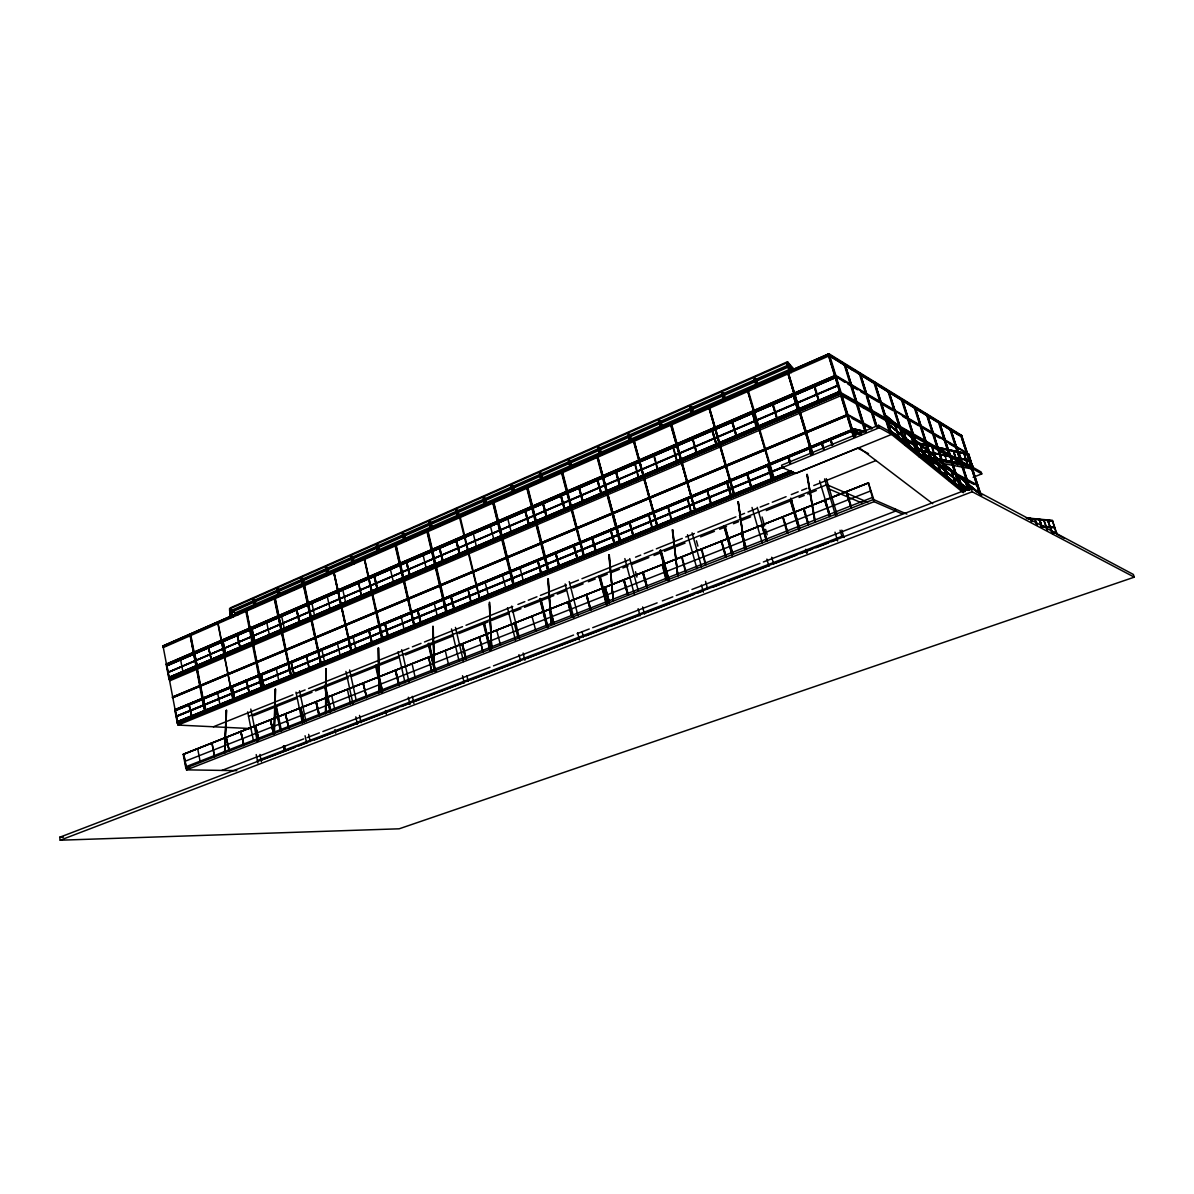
<?xml version="1.0" encoding="UTF-8"?>
<svg xmlns="http://www.w3.org/2000/svg" width="1194" height="1194" viewBox="0 0 1194 1194"><rect width="100%" height="100%" fill="white"/><g stroke="black" fill="none" stroke-linecap="round" stroke-linejoin="round"><path stroke-width="1.5" d="M326.246 668.715L325.634 713.564L326.037 668.595M326.753 575.568L326.843 567.881L326.544 575.448M326.992 575.463L327.052 568.016M325.783 668.7L325.634 713.564M275.142 689.251L274.008 733.549L275.59 689.266M277.486 596.94L277.903 589.448L277.695 597.06M275.381 689.147L274.471 733.564M277.933 596.955L278.112 589.582M226.173 710.37L224.606 753.056L226.621 710.385M230.143 615.955L230.606 610.313L230.352 616.074M224.606 753.056L226.412 710.281M230.576 615.985L230.815 610.433M230.099 607.97L787.473 361.767L794.756 370.036M787.309 362.678L789.1 365.722L231.502 611.268L229.979 611.059L229.547 608.925L787.309 362.678L788.368 363.274L791.085 372.677M230.561 609.925L232.024 617.194L230.576 609.806L229.547 610.253L231.009 617.522M380.005 552.3L378.394 545.195L377.513 545.001L376.379 545.509L377.991 552.613M572.299 467.555L569.687 460.257L568.389 460.824L570.225 467.869M789.264 371.364L787.144 364.349L788.622 363.692L791.368 371.08M789.264 364.066L787.144 364.349M789.801 371.916C788.936 362.767 786.174 361.215 789.906 371.722M229.979 611.059L788.04 365.125M788.353 367.08L232.875 611.522L237.531 614.253M232.084 611.029L235.203 612.91L790.174 369.17M961.797 436.019L829.278 354.648L162.877 646.82L162.802 645.999L828.457 353.961L854.426 436.84M162.742 646.088L829.009 353.797L961.558 435.303L980.558 493.435M854.77 437.019L829.323 354.334L162.906 646.611L163.294 645.85M247.77 609.776L252.889 607.537M280.187 595.567L285.291 593.314M292.127 590.329L295.53 588.836M307.47 583.597L312.589 581.359M316.007 579.866L322.828 576.866M348.424 565.658L353.543 563.404M435.437 527.509L440.541 525.27M447.377 522.271L450.78 520.778M462.72 515.539L467.839 513.301M503.674 497.599L508.793 495.361M530.972 485.63L536.091 483.391M590.672 459.451L595.791 457.212M602.627 454.227L606.03 452.72M617.97 447.496L623.089 445.243M745.922 391.408L751.041 389.154M163.309 647.536L829.158 355.842L961.692 436.989M864.74 431.004L844.068 364.274L844.904 363.916L865.919 430.825M845.233 364.11L844.068 364.274M966.841 454.048L967.558 453.765L835.904 376.2L166.309 664.954L166.235 664.148L835.636 375.334L967.334 453.048L966.603 453.332M166.354 664.759L601.313 477.421M168.936 678.804L840.979 392.677L841.248 393.542L169.07 679.535L166.429 665.745L835.934 377.229M864.784 391.169L859.322 373.632L860.143 373.274L876.874 426.079M860.456 373.468L859.322 373.632M840.83 393.124L169.563 679.386L166.847 665.521M169.115 679.341L841.039 393.244L169.458 678.774M169.638 680.878L841.352 395.468L972.304 469.6M889.873 433.437L873.918 382.587L874.724 382.229L891.545 434.437L963.379 492.734M875.038 382.423L873.918 382.587M898.978 426.243L887.903 391.154L888.694 390.826L906.156 445.362M888.993 391.005L887.903 391.154M172.414 697.132L847.695 414.482L872.083 427.75M872.351 428.601L847.964 415.363L172.548 697.863L172.473 697.057L847.143 414.661M920.768 457.183L902.097 399.05L901.306 399.378L906.888 416.945M901.589 399.542L902.365 399.229M792.891 472.317L177.443 723.698L174.757 709.714L852.247 429.676M854.994 435.661L853.516 428.825L866.098 431.571M981.602 494.988L885.515 415.93M174.921 709.952L851.874 429.915M865.68 431.75L853.053 429.004L855.695 435.541M977.02 491.973L886.038 415.706L891.142 432.004M174.846 710.027L852.426 429.84L860.62 434.153M174.996 710.758L852.695 430.721L859.247 434.153M930.454 458.317L914.171 407.273L914.947 406.945L934.872 468.705M915.216 407.109L914.171 407.273M860.441 430.81L861.546 434.347M878.59 425.303L781.592 465.227L782.294 467.6L795.905 473.406L891.545 434.437L879.336 427.721L878.59 425.303L890.799 432.064L964.125 491.734M783.488 466.615L176.19 716.236L781.951 467.406M967.349 489.316L887.948 423.78L968.244 489.271M781.891 467.764L176.264 716.609L783.801 467.138M782.294 467.6L879.336 427.721M888.067 424.198L969.2 490.346M894.172 423.154L899.425 439.377L894.351 423.258M943.663 463.615L948.2 479.048L927.29 414.527L926.529 414.84L936.723 446.631M790.876 470.734L177.473 721.564M964.886 491.555L889.948 430.153L965.185 491.003M926.798 415.005L927.544 414.691M790.816 471.093L177.279 721.907L790.995 471.167M890.067 430.586L965.289 491.406M177.309 722.967L792.667 471.585M177.652 723.295L793.085 471.943M177.488 723.519L793.189 472.436M829.323 354.334L163.085 646.327L178.01 725.071L857.561 448.123L868.531 453.63M903.321 430.109L908.544 446.168M903.5 430.213L908.037 446.377M961.11 489.316L939.409 421.975L938.409 422.124L948.126 452.257M899.246 439.273L968.558 454.511L900.067 439.631M901.455 439.735L903.142 442.944M911.246 437.332L916.44 453.213M909.977 447.735L907.739 441.093L910.962 449.168M919.126 456.884L914.35 442.243L917.992 455.362L972.722 466.018L917.992 454.974M914.514 442.332L918.156 455.451M968.991 488.301L949.842 429.139L950.573 428.84L969.976 488.137M950.812 428.989L949.842 429.139M213.398 726.773L292.978 694.789M296.44 693.401L305.097 689.923M308.559 688.535L408.9 648.223M412.363 646.835L421.019 643.357M424.482 641.969L462.541 626.671M466.003 625.283L512.719 606.507M517.912 604.433L524.823 601.642M528.285 600.254L536.942 596.776M540.404 595.388L566.344 584.97M569.807 583.567L578.463 580.105M581.926 578.702L628.641 559.941M635.551 557.165L640.745 555.076M644.208 553.688L652.864 550.21M656.327 548.822L682.267 538.39M685.729 537.001L694.386 533.524M697.848 532.136L735.907 516.838M739.37 515.45L744.563 513.36M748.026 511.972L756.668 508.495M760.13 507.107L768.787 503.629M772.249 502.241L786.085 496.689M791.279 494.6L798.189 491.824M801.652 490.421L806.846 488.346M813.771 485.555L876.112 460.511M919.887 443.735L924.649 459.884L920.052 443.825M925.768 445.019L932.678 466.421L926.216 444.84M248.531 716.296L826.382 484.883L828.412 485.749M299.709 696.774L300.888 696.311M253.322 715.773L296.5 698.505M301.679 696.43L312.037 692.296M315.5 690.908L348.305 677.789M351.767 676.401L398.393 657.745M405.303 654.984L451.929 636.342M458.839 633.581L488.197 621.835M491.644 620.447L508.913 613.537M512.375 612.164L521.002 608.701M524.464 607.328L553.822 595.582M557.27 594.194L565.911 590.746M572.822 587.985L583.179 583.836M588.358 581.762L595.269 579M598.716 577.627L607.358 574.165M610.806 572.792L619.447 569.329M622.895 567.956L628.089 565.881M631.536 564.493L648.805 557.583M653.984 555.523L660.894 552.747M664.357 551.374L672.983 547.912M676.446 546.539L685.072 543.076M700.609 536.867L714.43 531.345M719.609 529.27L726.519 526.509M733.429 523.748L738.608 521.674M742.071 520.285L750.698 516.838M766.249 510.614L792.144 500.256M799.055 497.495L804.234 495.42M807.696 494.032L816.323 490.585M931.499 446.272L936.156 460.421M961.558 435.303L960.842 435.601L979.602 493.6M961.066 436.303L961.513 436.153M927.574 450.854L932.678 466.421M943.051 448.511L947.036 462.466M948.573 449.765L952.976 463.391M183.204 754.309L868.441 482.824L873.709 499.376L185.816 768.055L183.204 754.309L868.635 482.913L183.428 754.429M935.947 457.212L941.021 472.615M953.26 451.004L957.752 464.57L953.693 450.825M962.871 465.556L958.409 452.123L963.304 465.391M937.559 447.317L942.036 461.242M967.886 466.511L963.886 453.048L968.319 466.347M870.665 490.928L185.01 761.294M971.573 467.929L967.349 454.526M968.409 454.302L972.797 467.466M872.65 497.361L186.025 766.682M912.141 448.69L971.05 460.899L912.276 449.093M378.274 647.984L378.946 692.744L378.528 647.879M433.198 626.492L434.243 671.132L432.989 626.357M489.241 604.134L491.659 648.7L489.63 602.298M547.822 579.075L551.3 625.387L548.3 579.09M608.806 554.926L613.313 601.164L609.283 554.956M672.237 529.793L677.849 575.941L672.729 529.823M738.205 501.958L745.041 549.688L738.34 501.659M814.89 522.151L807.293 474.54M955.707 485.152L951.2 469.869L956.036 484.883M183.861 754.175L186.503 769.861L874.038 501.674L902.44 514.002M917.589 455.138L972.588 465.66M919.559 455.899L972.722 466.018M972.662 467.376L968.827 454.138L896.739 438.258M958.11 476.182L962.901 491.047M973.095 477.272L981.781 473.914L981.169 472.033L972.946 467.332L920.186 457.198M965.334 482.182L967.976 490.361M221.905 770.414L303.724 738.907M307.216 737.564L319.395 732.877M322.873 731.534L490.003 667.207M493.495 665.864L573.568 635.044M577.06 633.701L589.239 628.999M592.717 627.671L657.133 602.866M662.357 600.866L672.804 596.836M676.282 595.493L688.475 590.806M691.953 589.463L759.862 563.329M763.339 561.986L895.649 511.062L894.963 508.883M257.411 760.503L841.86 536.3L843.874 537.031M59.7 837.263L971.02 488.003L1133.36 574.448L1134.3 577.15L399.184 828.8L60.193 840.203L59.7 837.263L63.431 837.158M977.065 485.51L977.796 485.242L911.126 448.974M262.202 759.906L295.291 747.235M298.784 745.892L307.485 742.564M314.455 739.892L357.991 723.206M361.469 721.877L398.05 707.863M401.527 706.52L410.229 703.191M415.452 701.191L464.227 682.505M471.182 679.834L519.942 661.148M526.912 658.476L579.165 638.462M586.12 635.79L607.03 627.79M610.507 626.447L640.118 615.104M645.342 613.104L694.102 594.418M697.58 593.09L702.803 591.09M713.251 587.075L725.445 582.403M728.922 581.075L768.981 565.732M775.951 563.061L796.846 555.046M800.323 553.717L812.517 549.046M816.009 547.718L828.188 543.046M831.681 541.703L836.904 539.703M977.304 486.242L978.035 485.958L932.514 461.242M60.193 840.203L972.229 491.749L1134.3 577.15M1030.601 518.494L1031.661 521.688M1034.72 519.106L1036.288 523.853M1041.422 526.494L1039.541 519.3L1042.004 526.405M1043.466 519.897L1047.526 530.226M1051.78 532.345L1047.75 520.3L1052.929 533.957M1056.645 534.39L1052.362 520.39L1026.78 517.927M1041.272 526.3L1054.78 527.569L1041.422 526.688M1052.347 532.42L1056.571 532.897L1052.496 532.793M186.503 769.861L236.77 770.637M185.816 768.055L189.861 768.055M200.323 762.384L197.667 748.713M178.01 725.071L250.591 728.564M177.981 723.161L793.294 471.958M175.488 710.594L852.382 430.9M175.414 709.594L851.919 429.556M204.875 711.654L206.204 711.639L203.234 697.938L205.89 711.624M1052.884 532.658L1056.571 532.897M1052.735 532.285L1056.436 532.524M334.842 709.803L331.708 695.609M233.248 700.385L217.845 622.104M233.203 700.669L217.666 622.537M217.487 692.192L220.189 705.923M1041.81 526.554L1054.78 527.569M1041.675 526.166L1054.645 527.196M347.394 689.401L350.529 703.818M183.189 673.058L180.607 659.804M168.115 672.192L838.084 385.065M279.053 681.744L276.113 667.953M166.921 665.879L836.143 377.349L167.07 665.625M166.235 664.148L835.084 375.498M196.234 667.133L197.547 667.103L194.607 653.596L197.234 667.073M290.814 676.565L291.649 676.804L275.083 597.373L274.232 597.119L291.381 677.237L274.665 597.179M291.037 677.058L273.963 597.552L274.799 597.806M1026.93 518.33L1052.511 520.778M1026.512 518.48L1052.123 520.912L1026.377 518.077M379.02 676.729L382.543 691.296L376.558 665.222M415.378 678.326L412.034 663.655M320.649 664.371L321.499 664.625L304.38 584.523L303.53 584.269M320.873 664.879L303.246 584.702L304.097 584.956M324.828 663.058L321.738 649.088M340.424 656.685L337.26 642.656M190.1 634.626L204.607 712.087L205.726 711.878L203.622 701.072M351.111 651.939L351.961 652.178L333.768 571.314L351.394 652.282M351.32 652.446L333.439 571.15L351.529 651.984M269.65 636.253L266.769 622.671M445.272 650.626L448.735 665.446M284.59 629.895L281.65 616.253M382.423 639.745L364.319 557.926L383.08 639.477L382.364 639.88M352.961 636.163L356.096 650.446M229.547 608.925L231.084 609.149M500.495 645.073L496.719 630.253M414.005 626.238L414.855 626.507L395.99 544.345L395.139 544.076L414.557 626.969L395.557 544.166M414.199 626.775L394.856 544.524L395.707 544.807M330.38 610.403L327.275 596.597M518.106 638.193L514.256 623.298M401.094 616.268L404.378 630.731M311.903 603.224L314.888 617.164M345.962 603.776L342.797 589.911M437.586 617.014L434.064 602.627M535.912 631.223L531.987 616.283M446.884 613.044L446.183 613.447L426.691 530.554L427.392 530.196L446.75 613.343M446.481 612.985L447.332 613.253L427.84 530.375L426.989 530.091L446.631 613.641M393.751 583.433L390.408 569.404M480.048 599.612L459.929 515.927M479.839 599.985L457.75 510.196M488.644 596.164L484.913 581.597M924.484 460.003L973.558 469.242L981.781 473.914M506.047 589.06L502.256 574.433M513.584 585.567L514.45 585.851L493.629 501.525L492.779 501.241L513.763 586.254M426.482 569.493L423.124 555.12M910.858 448.556L971.05 460.899M910.724 448.153L970.931 460.541M523.644 581.866L519.793 567.18M864.456 431.616L853.486 428.81L860.829 434.526M900.485 439.467L968.797 454.004M858.934 433.571L853.083 429.004L864.023 431.795M548.285 571.404L549.136 571.687L527.629 486.63L526.763 486.316L548.449 572.09M494.167 540.688L490.45 526.3M473.302 533.673L476.839 548.24M666.58 580.165L662.566 564.553M666.118 580.344L662.118 564.732M583.762 556.911L584.612 557.21L562.374 471.391L561.523 471.078L584.299 557.688L561.896 471.197M583.881 557.508L561.21 471.555L562.061 471.869M511.569 533.285L507.778 518.823M459.227 516.286L460.078 516.584M686.147 572.508L682.058 556.837M685.684 572.687L681.595 557.016M705.952 564.777L701.788 549.016M705.475 564.956L701.311 549.195M493.331 502.002L492.48 501.704L513.286 586.045L514.136 586.329L493.167 501.346M725.519 557.12L721.28 541.3M652.745 529.166L648.805 513.823M652.297 529.345L648.357 514.002M657.178 526.927L658.043 527.226L633.417 439.541L657.715 527.733L633.76 439.676M657.267 527.539L633.089 440.034L633.954 440.347M527.315 487.107L526.464 486.794L547.971 571.881L548.822 572.165L527.151 486.436M672.073 521.271L668.058 505.853M671.61 521.45L667.61 506.047M767.055 541.046L762.429 525.002M691.639 513.286L687.535 497.794M691.177 513.465L687.072 497.988M695.654 511.584L671.476 423.542L670.61 423.213L695.386 512.107L670.7 423.885M602.657 476.57L835.307 376.229M787.144 533.031L782.652 516.987M710.967 505.39L706.788 489.838M639.133 478.973L635.268 463.899M638.686 479.167L634.82 464.078M597.597 456.287L596.746 455.974L619.731 542.583L620.582 542.882L597.418 455.615M658.222 470.854L654.282 455.705M657.775 471.048L653.834 455.899M808.711 524.614L804.114 508.48M734.101 495.51L734.967 495.823L709.146 406.676L734.638 496.331L708.684 406.512L734.31 496.226M677.55 462.63L673.52 447.407M677.088 462.824L673.073 447.601M730.027 481.212L729.818 480.495M725.549 465.556L725.758 466.257M696.639 454.511L692.535 439.213M771.802 480.555L767.384 464.779M774.458 479.406L747.981 389.572M825.352 500.062L830.248 516.36L819.621 480.913M851.635 507.838L846.859 491.54M719.489 444.332L719.698 445.049M671.147 424.049L670.282 423.721L695.729 512.211L670.953 423.363M827.666 488.436L863.158 503.51M826.726 484.63L867.799 502.271M906.858 514.077L873.351 499.435L874.038 501.674M872.993 499.48L868.441 483.242M714.669 427.467L714.878 428.168M788.577 456.018L790.667 463.093M756.712 428.93L752.369 413.437M810.189 447.257L810.413 447.989M805.846 432.765L805.622 432.034M777.712 419.989L773.279 404.423M830.755 438.571L832.711 445.004M799.353 411.139L799.144 410.423M963.379 490.868L958.588 476.003M949.126 480.63L967.155 490.092M951.006 482.242L965.752 489.973M855.501 435.452L853.71 429.079M852.994 429.183L855.188 435.765M1056.809 534.27L1064.018 538.106M793.98 393.244L794.189 393.96M819.532 402.199L814.92 386.483M911.38 449.78L929.26 459.481M916.947 453.004L911.932 437.228M847.65 415.542L172.593 697.669L172.966 696.893M851.979 418.363L861.74 423.661M864.993 425.422L871.516 428.944M923.589 457.153L926.842 458.914M934.992 463.317L944.752 468.6M951.26 472.137L956.14 474.779M964.274 479.182L974.05 484.466M924.619 458.212L920.35 443.556M1043.914 519.718L1047.407 530.151M941.588 461.421L937.275 447.571M899.769 439.064L894.679 422.945M1047.75 520.3L1051.899 532.405M908.38 441.004L910.798 449.078M840.68 393.289L971.722 467.809M843.621 395.751L848.471 398.498M851.71 400.333L856.561 403.094M859.799 404.93L864.665 407.691M867.889 409.527L884.082 418.706M887.321 420.542L892.172 423.303M905.112 430.646L908.35 432.482M913.216 435.243L918.067 438.004M921.305 439.84L926.156 442.586M929.395 444.422L934.245 447.183M937.484 449.019L942.35 451.78M956.901 460.048L961.767 462.794M965.006 464.63L969.856 467.391M840.979 392.677L971.976 467.317M886.038 415.706L890.963 431.9M235.203 612.91L238.293 614.686M958.842 451.959L963.17 465.302M844.695 382.244L834.785 375.707M847.904 384.125L857.546 389.796M860.755 391.692L878.441 402.079M881.65 403.975L892.903 410.587M902.545 416.258L918.619 425.706M921.828 427.586L939.514 437.989M949.155 443.646L958.797 449.317M434.512 671.028L432.721 626.477M961.319 435.81L828.158 354.17L828.412 355.036M828.964 354.857L828.114 354.499L853.561 437.198M829.994 355.991L853.68 370.513M858.426 373.409L943.693 425.661M946.857 427.601L959.483 435.332M939.409 421.975L960.871 489.182M859.068 447.675L932.693 503.674M859.486 433.81L853.516 428.825M853.188 429.437L859.053 433.989M889.948 430.153L964.767 491.167M887.948 423.78L967.841 489.436M981.707 495.376L885.844 415.452M979.781 493.958L885.515 416.064M815.412 522.181L807.129 474.376M788.562 364.588L789.637 371.737M788.204 364.2L791.891 368.424L787.473 361.767M1052.407 520.539L1056.974 534.151M1039.541 519.3L1041.884 526.33M1039.198 519.539L1041.541 526.569M1035.049 518.868L1037.287 525.256M1030.467 518.435L1031.541 521.629M968.543 454.377L973.558 469.242M961.558 435.586L980.334 493.316M961.125 435.452L980.08 493.51M961.633 437.765L964.483 446.511M972.438 470.988L979.259 491.973M963.886 453.048L968.185 466.272M971.02 488.003L972.229 491.749M950.573 428.84L970.304 489.749M950.32 429.064L969.483 488.227M961.334 464.078L963.036 469.287M965.812 482.003L968.603 490.256M945.484 426.094L945.872 427.303M953.394 451.078L957.752 464.57M938.902 422.049L960.618 489.391M952.111 464.66L956.678 478.839M927.29 414.527L947.678 478.107M927.037 414.766L947.424 478.316M942.379 464.287L946.349 476.645M931.947 446.093L940.514 472.809M914.947 406.945L934.618 468.57M914.694 407.184L933.798 467.033M902.097 399.05L920.499 457.033M901.843 399.303L919.678 455.496M907.992 420.452L916.365 446.81M917.47 450.317L918.589 453.824M914.35 442.243L918.455 455.183M888.694 390.826L905.873 445.213M888.44 391.08L905.604 445.452M900.082 429.75L903.948 442.034M901.933 439.541L902.977 442.84M874.724 382.229L890.694 433.094M874.471 382.498L890.425 433.347M860.143 373.274L877.112 427.661M859.889 373.543L876.306 426.168M866.426 396.438L875.724 426.258M851.262 368.259L851.695 369.647M862.993 405.975L863.65 408.079M844.904 363.916L866.143 432.407M844.651 364.2L865.337 430.915M860.635 430.9L861.74 434.452M829.009 353.797L829.278 354.648M835.636 375.334L835.904 376.2M847.695 414.482L847.964 415.363M852.426 429.84L852.695 430.721M828.457 353.961L854.173 437.108M828.457 354.708L853.531 436.258M840.113 393.035L840.382 393.916M846.83 414.855L847.098 415.721M851.546 430.213L851.815 431.079M832.218 445.213L830.054 438.676L832.009 445.108M823.591 447.556L821.77 442.093L823.935 449.243M823.099 447.765L821.278 442.302L823.427 449.451M826.263 478.615L837.024 514.33M841.785 530.151L844.024 537.539M824.591 478.928L835.77 516.092M840.039 530.24L842.173 537.33M788.622 363.692L791.264 372.483M789.264 367.722L790.309 371.23M789.01 368.021L790.07 371.528M812.98 454.004L788.07 372.05L812.621 453.839M811.845 452.317L787.577 371.901L811.233 452.407M787.592 372.632L811.592 452.571M811.129 452.69L809.323 447.243L811.457 454.362M835.009 532.181L837.666 541.016M811.174 454.675L808.831 447.452L810.965 454.571M790.174 463.302L787.861 456.123L789.965 463.212M756.16 378.662L758.205 385.617M757.548 385.274L755.489 378.304L754.056 378.946L756.101 385.916M790.846 498.107L799.726 528.241M805.995 549.509L807.04 553.046M791.025 499.734L799.383 528.106M805.651 549.389L806.696 552.941M790.786 499.973L799.144 528.33M790.562 500.196L799.443 530.33M790.204 500.062L799.084 530.196M762.041 517.002L764.608 525.882M765.638 529.449L767.175 534.778M757.28 507.316L767.07 541.195M771.697 557.24L773.757 564.374M723.698 392.96L725.743 400.065M725.071 399.736L723.012 392.632L721.594 393.259L723.654 400.363M723.31 397.139L724.325 400.691M752.011 507.45L762.265 543.061M766.876 559.091L768.921 566.225M708.743 407.199L734.161 496.152M691.863 407.005L693.863 414.049M724.997 525.912L733.086 554.494M693.162 413.736L691.162 406.676L689.774 407.288L691.774 414.348M724.624 525.793L732.713 554.374M724.43 526.002L732.504 554.583M690.983 409.378L691.968 412.9M724.221 526.226L732.295 554.792M723.848 526.091L732.429 556.479M696.415 540.748L697.908 546.121M692.102 532.867L701.565 567.016M705.55 581.403L707.549 588.597M660.64 420.766L662.58 427.765M661.864 427.467L659.924 420.452L658.551 421.064L660.491 428.064M659.282 421.363L660.73 426.616M687.52 534.718L696.953 568.822M701.415 584.985L703.4 592.164M633.85 439.691L657.625 527.106M630.492 436.049L631.954 441.407M631.208 441.123L629.268 433.974L627.94 434.571L629.88 441.72M661.013 550.255L669.237 580.523M660.625 550.15L668.849 580.418M660.446 550.359L668.177 578.836M660.76 552.344L667.998 579.03M659.879 550.449L668.088 580.717M635.506 571.732L636.939 577.105M629.731 558.613L638.312 590.851M642.611 606.97L644.521 614.149M599.955 447.511L601.836 454.615M601.089 454.332L599.194 447.243L597.881 447.825L599.776 454.914M599.119 449.869L600.06 453.407M597.493 455.645L620.91 542.389L597.06 455.481L620.238 542.792M624.85 558.598L634.342 594.388M638.148 608.701L640.044 615.85M600.104 576.09L607.134 603.03M569.687 460.257L571.523 467.302M599.701 575.986L607.194 604.746M599.537 576.18L607.03 604.925M599.388 576.374L606.88 605.104M598.97 576.284L606.462 605.03M541.494 473.287L542.882 478.675M569.254 581.612L577.926 615.552M582.03 631.626L583.403 636.984M542.554 480.227L540.703 473.033L539.449 473.585L541.285 480.794M540.703 475.645L541.613 479.242M565.15 583.926L573.911 618.253M577.597 632.701L579.433 639.924M527.047 486.719L548.553 571.792M513.077 485.809L514.868 492.958M540.837 598.552L548.016 627.208M514.062 492.719L512.271 485.57L511.032 486.122L512.823 493.271M540.404 598.478L547.583 627.149M540.27 598.657L547.449 627.313M540.151 598.836L547.315 627.492M540.166 600.537L546.882 627.417M493.062 501.614L513.868 585.941M485.167 498.122L486.898 505.211M511.599 606.134L519.569 638.596M523.121 653.028L524.882 660.237M486.092 504.987L484.346 497.898L483.122 498.435L484.868 505.525M507.51 607.776L515.45 640.208M518.972 654.625L520.3 660.028M484.331 622.626L490.868 649.775M458.615 517.032L456.914 509.987L455.72 510.51L457.421 517.554M483.883 622.552L490.421 649.715M483.779 622.716L490.197 650.029M483.212 622.82L489.749 649.969M467.899 588.463L471.302 603.403L467.779 588.687M479.495 636.924L482.943 652.073L479.376 637.118M430.825 522.077L432.109 527.479M455.451 627.387L463.526 661.58M466.914 675.983L468.197 681.386M431.676 529.076L429.974 521.868L428.81 522.39L430.497 529.599M451.511 628.969L459.123 661.342M462.511 675.729L464.197 682.908M404.378 533.733L406.035 540.882M429.273 643.402L435.959 672.312M405.169 540.703L403.512 533.539L402.363 534.046L404.02 541.21M428.81 643.342L435.497 672.252M403.632 536.031L404.467 539.598M428.631 643.67L434.885 670.759M428.153 643.596L434.422 670.7M428.616 657.073L431.915 672.013L428.512 657.267M401.721 649.655L409.049 681.998M412.318 696.371L413.945 703.55M377.513 545.001L379.125 552.121M378.065 549.24L377.259 545.688L377.304 553.106M398.05 651.79L405.05 682.714M408.333 697.251L409.975 704.535M382.632 639.283L381.931 639.686L364.11 558.389M352.842 556.449L354.469 563.717M361.722 597.06L358.573 582.941L361.633 597.269M353.588 563.553L351.961 556.27L350.857 556.762L352.469 564.046M376.08 665.177L382.02 692.386M351.737 556.941L352.946 562.389M375.453 665.416L381.468 692.49M385.483 710.534L386.274 714.131M363.349 682.938L366.454 697.594M327.753 567.508L328.932 572.926M349.603 669.968L356.334 700.863M359.513 715.415L361.095 722.683M328.425 574.583L326.857 567.344L325.753 567.837L326.932 573.254M345.932 671.446L353.036 704.132M355.797 716.848L357.379 724.116M303.067 578.389L304.231 583.776M303.963 584.329L321.216 665.058L302.172 578.239L301.097 578.702L302.619 585.881M325.275 684.505L331.051 711.534M334.902 729.549L335.678 733.161M325.171 686.266L330.454 711.773M301.992 578.866L302.769 582.448M324.574 686.505L329.962 711.743M309.41 669.341L306.425 655.252L309.35 669.521M278.814 589.09L279.933 594.433M299.545 690.759L306.007 721.639M308.664 734.355L310.186 741.623M279.396 596.06L277.903 588.941L276.844 589.403L277.963 594.746M291.217 661.551L294.097 675.759M300.858 707.699L303.783 722.086M295.993 692.192L302.425 723.027M305.082 735.743L306.604 742.996M285.65 713.713L288.53 728.042M254.964 599.597L256.083 605.074M276.262 705.564L281.515 731.116M284.515 745.713L285.635 751.19M255.501 606.537L254.038 599.463L252.994 599.925L254.501 607.224M275.754 705.535L280.933 731.34M284.008 745.698L285.082 751.295M254.292 601.88L255.053 605.537M275.172 705.773L280.426 731.325M283.426 745.922L284.545 751.399M252.068 628.835L254.829 642.73L252.038 629.014M261.277 673.938L264.113 687.848M273.486 733.788L270.605 719.683L273.441 733.937M261.232 674.103L264.068 688.013M261.829 688.983L246.382 609.955L262.426 688.729L261.307 688.938L245.665 610.328M237.487 635.118L240.203 648.954M246.531 680.028L249.292 694.042M255.71 725.579L258.501 739.773M231.502 609.94L232.964 617.194M231.114 610L232.576 617.253M250.785 709.057L257.367 741.743M259.919 754.444L261.382 761.712M229.949 610.194L231.412 617.447M247.651 711.908L253.546 741.265M256.217 754.578L257.919 763.041M223.054 641.342L225.726 655.118L223.024 641.521M231.949 686.057L234.696 699.848M240.979 731.415L243.77 745.399M231.92 686.222L234.666 700.012M240.949 731.564L243.725 745.549M208.756 647.491L211.398 661.207M226.397 737.191L229.114 751.265M211.965 742.907L214.636 756.921L211.935 743.056M197.219 667.252L194.279 653.73L196.906 667.222M205.861 711.773L202.89 698.087L205.547 711.758M202.92 697.46L190.667 634.387L189.831 634.148L205.443 712.311L190.279 634.193M189.085 703.788L191.682 717.564M166.727 663.983L166.802 664.789M175.19 709.49L177.936 723.534M183.637 754.056L186.458 767.921M788.07 364.558L789.488 372.065M806.786 474.511L815.069 522.315M722.818 393.319L724.042 400.841M722.683 393.632L723.728 400.975M722.519 393.453L723.564 400.796M738.026 501.793L744.862 549.524M659.939 421.288L660.804 428.646M659.76 421.124L660.506 428.765M672.55 529.673L677.849 575.941M659.461 421.243L660.327 428.616M599.254 448.034L599.94 455.407M599.06 447.869L599.657 455.526M609.104 554.807L613.313 601.164M598.776 448.004L599.463 455.377M540.792 473.794L541.315 481.182M540.613 473.645L541.046 481.301M548.106 578.956L551.3 625.387M540.33 473.764L540.852 481.152M484.451 498.629L484.824 506.032M484.257 498.48L484.555 506.152M489.346 602.418L491.659 648.7M484.003 498.599L484.361 506.002M430.124 522.584L430.347 530.002M430.079 530.106L429.93 522.435L429.885 529.972M377.483 545.554L377.767 553.135M377.438 545.792L377.498 551.374M378.483 648.103L378.946 692.744M838.203 385.498L167.906 672.535L838.203 385.498M839.994 391.289L168.832 677.401L839.994 391.289M840.128 391.722L168.906 677.759L840.128 391.722M229.442 751.13L226.054 737.325L229.442 751.13M244.069 745.414L240.636 731.549L244.069 745.414M258.859 739.638L255.367 725.713L258.859 739.638M273.799 733.803L270.262 719.818L273.799 733.803M288.888 727.907L285.306 713.863L288.888 727.907M304.142 721.937L300.5 707.833L304.142 721.937M192.01 717.43L188.756 703.923L192.01 717.43M319.559 715.922L316.231 701.609L319.559 715.922M319.201 716.057L315.873 701.744L319.201 716.057M235.009 699.878L231.606 686.207L235.009 699.878M249.636 693.908L246.188 680.177L249.636 693.908M264.411 687.863L260.919 674.073L264.411 687.863M366.827 697.445L362.976 683.087L366.827 697.445M294.455 675.61L290.858 661.7L294.455 675.61M399.199 684.789L395.632 670.147L399.199 684.789M398.826 684.938L395.244 670.297L398.826 684.938M211.741 661.073L208.428 647.641L211.741 661.073M240.546 648.805L237.143 635.268L240.546 648.805M466.153 658.64L462.347 643.715L466.153 658.64M465.75 658.789L461.944 643.879L465.75 658.789M372.394 643.79L368.916 629.417L372.394 643.79M372.021 643.939L368.543 629.566L372.021 643.939M388.11 637.372L384.587 622.925L388.11 637.372M299.993 623.507L296.754 609.582L299.993 623.507M299.634 623.656L296.396 609.731L299.634 623.656M388.498 637.208L384.961 622.775L388.498 637.208M421.228 623.85L417.587 609.283L421.228 623.85M420.84 624.014L417.199 609.433L420.84 624.014M454.69 610.194L450.944 595.478L454.69 610.194M454.287 610.358L450.541 595.642L454.287 610.358M554.195 624.223L550.091 608.955L554.195 624.223M553.762 624.402L549.673 609.119L553.762 624.402M377.558 590.493L374.08 576.254L377.558 590.493M377.931 590.329L374.453 576.09L377.931 590.329M571.986 617.283L567.822 601.925L571.986 617.283M572.419 617.104L568.254 601.761L572.419 617.104M409.93 576.717L406.333 562.359L409.93 576.717M590.851 609.895L586.627 594.478L590.851 609.895M590.418 610.074L586.194 594.657L590.418 610.074M410.318 576.553L406.721 562.18L410.318 576.553M609.507 602.612L605.224 587.12L609.507 602.612M609.059 602.791L604.776 587.284L609.059 602.791M443.407 562.478L439.705 547.971L443.407 562.478M443.004 562.643L439.317 548.136L443.004 562.643M628.387 595.239L624.029 579.657L628.387 595.239M627.94 595.403L623.581 579.836L627.94 595.403M541.718 574.657L537.673 559.613L541.718 574.657M541.3 574.836L537.255 559.777L541.3 574.836M460.227 555.314L456.481 540.748L460.227 555.314M459.824 555.479L456.078 540.912L459.824 555.479M559.299 567.478L555.21 552.359L559.299 567.478M647.491 587.776L643.059 572.12L647.491 587.776M647.029 587.955L642.611 572.299L647.029 587.955M559.732 567.314L555.628 552.18L559.732 567.314M577.941 559.867L573.777 544.673L577.941 559.867M577.508 560.046L573.359 544.852L577.508 560.046M595.94 552.524L591.717 537.255L595.94 552.524M596.373 552.344L592.149 537.076L596.373 552.344M529.435 525.853L525.45 511.017L529.435 525.853M529.017 526.032L525.047 511.196L529.017 526.032M615.029 544.733L610.731 529.39L615.029 544.733M614.582 544.912L610.298 529.569L614.582 544.912M547.24 518.286L543.195 503.375L547.24 518.286M546.807 518.465L542.777 503.555L546.807 518.465M633.895 537.031L629.537 521.614L633.895 537.031M633.447 537.21L629.089 521.793L633.447 537.21M565.24 510.614L561.135 495.644L565.24 510.614M726.221 557.001L721.519 541.031L726.221 557.001M564.807 510.793L560.717 495.823L564.807 510.793M583.015 503.047L578.866 488.003L583.015 503.047M583.448 502.868L579.284 487.824L583.448 502.868M746.041 549.255L741.265 533.211L746.041 549.255M746.519 549.076L741.743 533.031L746.519 549.076M601.88 495.017L597.657 479.913L601.88 495.017M601.448 495.212L597.209 480.092L601.448 495.212M766.578 541.24L761.727 525.106L766.578 541.24M620.074 487.271L615.791 472.093L620.074 487.271M620.522 487.092L616.223 471.899L620.522 487.092M787.861 532.912L782.921 516.703L787.861 532.912M711.669 505.286L707.027 489.555L711.669 505.286M808.413 524.882L803.413 508.599L808.413 524.882M731.698 497.107L726.982 481.301L731.698 497.107M731.221 497.286L726.519 481.495L731.221 497.286M751.489 489.018L746.713 473.137L751.489 489.018M751.981 488.824L747.19 472.943L751.981 488.824M829.74 516.554L824.651 500.182L829.74 516.554M697.326 454.407L692.774 438.914L697.326 454.407M773.996 479.898L747.325 389.931L773.996 479.898M772.503 480.436L767.652 464.481L772.503 480.436M851.322 508.122L846.143 491.659L851.322 508.122M717.116 445.974L712.475 430.422L717.116 445.974M716.654 446.183L712.012 430.631L716.654 446.183M737.146 437.452L732.429 421.825L737.146 437.452M736.668 437.661L731.952 422.034L736.668 437.661M757.414 428.825L752.623 413.124L757.414 428.825M777.443 420.303L772.578 404.527L777.443 420.303M798.696 411.258L793.771 395.393L798.696 411.258M798.204 411.467L793.279 395.602L798.204 411.467M819.233 402.512L814.218 386.587L819.233 402.512"/></g></svg>
